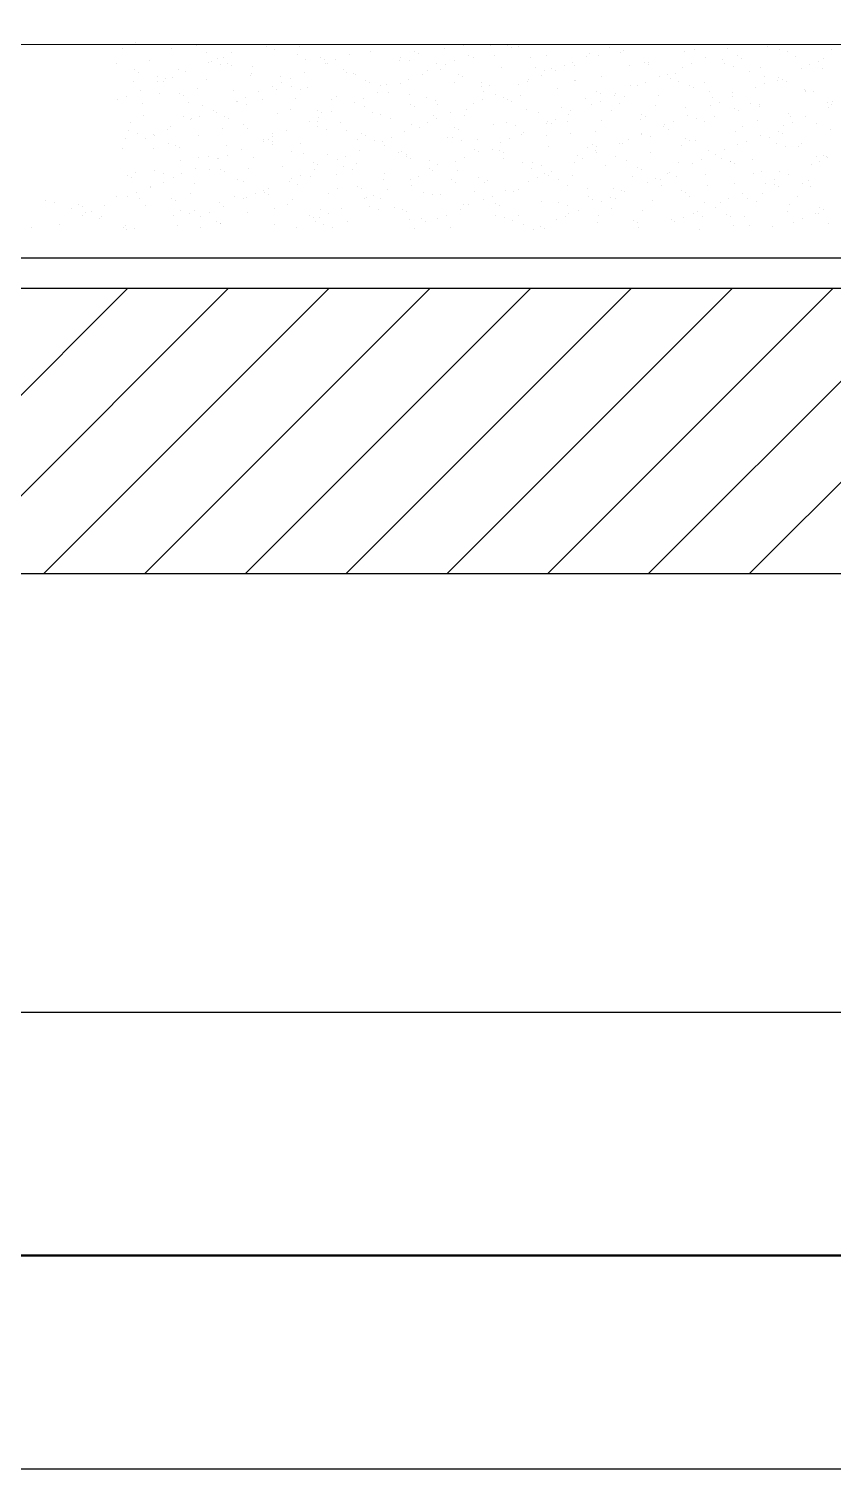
# Paper-space layout 'ldTemplatePARS001R3OrderA3BWPP03 (2)' of a CAD drawing. Header units: millimetres. Extents: x 302 to 722, y -383 to -86.
# Drawn here: x 383.76 to 402.57, y -383 to -349.32 of the extents above; entities that cross this region are included whole.
import ezdxf

# ---------------------------------------------------------------- set-up
doc = ezdxf.new("R2010")
doc.units = ezdxf.units.MM
doc.layers.add('AM_0', color=7, linetype='Continuous', lineweight=50)
doc.layers.add('DXF', color=7, linetype='Continuous')
doc.layers.add('DXF_FETT', color=7, linetype='Continuous')

psp = doc.layouts.new('ldTemplatePARS001R3OrderA3BWPP03 (2)')

# ---------------------------------------------------------------- linework, layer by layer
at = {"color": 7}
for p, q in [((400.613, -362.059), (413.354, -349.318)), ((349.76, -349.665), (406.282, -349.687)), ((385.961, -349.779), (385.961, -349.779)), ((386.257, -349.631), (386.257, -349.631)), ((387.09, -349.782), (387.09, -349.782)), ((387.684, -349.714), (387.684, -349.714)), ((387.909, -349.871), (387.909, -349.871)), ((388.492, -349.881), (388.492, -349.881)), ((389.312, -349.737), (389.312, -349.737)), ((389.514, -349.801), (389.514, -349.801)), ((390.035, -349.919), (390.035, -349.919)), ((390.086, -349.726), (390.086, -349.726)), ((391.263, -349.909), (391.263, -349.909)), ((391.513, -349.687), (391.513, -349.687)), ((391.757, -349.854), (391.757, -349.854)), ((391.799, -349.687), (391.799, -349.687)), ((392.77, -349.845), (392.77, -349.845)), ((392.864, -349.894), (392.864, -349.894)), ((393.479, -349.789), (393.479, -349.789)), ((393.936, -349.706), (393.936, -349.706)), ((394.034, -349.938), (394.034, -349.938)), ((394.57, -349.716), (394.57, -349.716)), ((394.663, -349.935), (394.663, -349.935)), ((394.947, -349.7), (394.947, -349.7)), ((395.041, -349.749), (395.041, -349.749)), ((395.202, -349.724), (395.202, -349.724)), ((395.877, -349.934), (395.877, -349.934)), ((396.885, -349.891), (396.885, -349.891)), ((397.341, -349.744), (397.341, -349.744)), ((397.599, -349.868), (397.599, -349.868)), ((397.661, -349.835), (397.661, -349.835)), ((399.086, -349.84), (399.086, -349.84)), ((399.321, -349.803), (399.321, -349.803)), ((399.838, -349.69), (399.838, -349.69)), ((400.112, -349.773), (400.112, -349.773)), ((400.318, -349.688), (400.318, -349.688)), ((401.044, -349.738), (401.044, -349.738)), ((401.308, -349.796), (401.308, -349.796)), ((401.51, -349.859), (401.51, -349.859)), ((402.522, -349.809), (402.522, -349.809)), ((385.817, -350.125), (385.817, -350.125)), ((386.239, -350.28), (386.239, -350.28)), ((386.59, -350.05), (386.59, -350.05)), ((387.265, -350.26), (387.265, -350.26)), ((387.966, -350.099), (387.966, -350.099)), ((388.039, -350.081), (388.039, -350.081)), ((388.171, -350.014), (388.171, -350.014)), ((388.241, -350.145), (388.241, -350.145)), ((388.312, -349.985), (388.312, -349.985)), ((388.416, -350.135), (388.416, -350.135)), ((388.51, -350.184), (388.51, -350.184)), ((388.987, -350.195), (388.987, -350.195)), ((390.24, -350.03), (390.24, -350.03)), ((390.593, -349.99), (390.593, -349.99)), ((390.687, -350.039), (390.687, -350.039)), ((390.71, -350.129), (390.71, -350.129)), ((390.737, -350.127), (390.737, -350.127)), ((390.943, -350.042), (390.943, -350.042)), ((391.13, -350.27), (391.13, -350.27)), ((392.432, -350.064), (392.432, -350.064)), ((392.462, -349.986), (392.462, -349.986)), ((392.664, -350.049), (392.664, -350.049)), ((393.307, -350.125), (393.307, -350.125)), ((393.39, -350.279), (393.39, -350.279)), ((393.508, -350.156), (393.508, -350.156)), ((393.714, -350.071), (393.714, -350.071)), ((394.154, -349.999), (394.154, -349.999)), ((394.81, -350.234), (394.81, -350.234)), ((395.484, -349.98), (395.484, -349.98)), ((395.612, -350.234), (395.612, -350.234)), ((395.991, -350.244), (395.991, -350.244)), ((396.28, -350.184), (396.28, -350.184)), ((396.485, -350.099), (396.485, -350.099)), ((396.532, -350.169), (396.532, -350.169)), ((396.806, -349.966), (396.806, -349.966)), ((397.087, -349.954), (397.087, -349.954)), ((397.813, -350.184), (397.813, -350.184)), ((398.168, -350.099), (398.168, -350.099)), ((398.255, -350.104), (398.255, -350.104)), ((398.262, -350.148), (398.262, -350.148)), ((399.051, -350.213), (399.051, -350.213)), ((399.256, -350.127), (399.256, -350.127)), ((399.577, -349.995), (399.577, -349.995)), ((399.977, -350.038), (399.977, -350.038)), ((400.035, -350.139), (400.035, -350.139)), ((400.237, -350.203), (400.237, -350.203)), ((400.345, -349.954), (400.345, -349.954)), ((400.439, -350.003), (400.439, -350.003)), ((400.882, -350.234), (400.882, -350.234)), ((401.699, -349.973), (401.699, -349.973)), ((401.822, -350.241), (401.822, -350.241)), ((402.027, -350.156), (402.027, -350.156)), ((402.236, -350.088), (402.236, -350.088)), ((402.328, -350.244), (402.328, -350.244)), ((402.348, -350.023), (402.348, -350.023)), ((386.198, -350.56), (386.198, -350.56)), ((386.333, -350.329), (386.333, -350.329)), ((386.766, -350.424), (386.766, -350.424)), ((386.776, -350.559), (386.776, -350.559)), ((386.904, -350.539), (386.904, -350.539)), ((386.968, -350.488), (386.968, -350.488)), ((387.11, -350.454), (387.11, -350.454)), ((387.43, -350.321), (387.43, -350.321)), ((387.921, -350.495), (387.921, -350.495)), ((388.953, -350.414), (388.953, -350.414)), ((388.967, -350.374), (388.967, -350.374)), ((389.643, -350.43), (389.643, -350.43)), ((389.675, -350.567), (389.675, -350.567)), ((389.881, -350.482), (389.881, -350.482)), ((390.201, -350.349), (390.201, -350.349)), ((391.189, -350.329), (391.189, -350.329)), ((391.365, -350.365), (391.365, -350.365)), ((391.391, -350.393), (391.391, -350.393)), ((391.637, -350.533), (391.637, -350.533)), ((391.731, -350.582), (391.731, -350.582)), ((392.118, -350.622), (392.118, -350.622)), ((392.447, -350.596), (392.447, -350.596)), ((392.652, -350.511), (392.652, -350.511)), ((392.973, -350.378), (392.973, -350.378)), ((393.088, -350.299), (393.088, -350.299)), ((393.716, -350.57), (393.716, -350.57)), ((393.814, -350.389), (393.814, -350.389)), ((393.908, -350.437), (393.908, -350.437)), ((394.339, -350.578), (394.339, -350.578)), ((395.218, -350.624), (395.218, -350.624)), ((395.423, -350.539), (395.423, -350.539)), ((395.439, -350.505), (395.439, -350.505)), ((395.744, -350.406), (395.744, -350.406)), ((395.814, -350.298), (395.814, -350.298)), ((396.085, -350.293), (396.085, -350.293)), ((396.528, -350.523), (396.528, -350.523)), ((396.541, -350.527), (396.541, -350.527)), ((397.161, -350.439), (397.161, -350.439)), ((398.194, -350.567), (398.194, -350.567)), ((398.515, -350.434), (398.515, -350.434)), ((398.705, -350.378), (398.705, -350.378)), ((398.762, -350.483), (398.762, -350.483)), ((398.883, -350.374), (398.883, -350.374)), ((398.964, -350.546), (398.964, -350.546)), ((399.558, -350.584), (399.558, -350.584)), ((400.606, -350.309), (400.606, -350.309)), ((400.964, -350.432), (400.964, -350.432)), ((400.965, -350.596), (400.965, -350.596)), ((401.281, -350.519), (401.281, -350.519)), ((401.286, -350.463), (401.286, -350.463)), ((401.389, -350.498), (401.389, -350.498)), ((401.483, -350.546), (401.483, -350.546)), ((386.048, -350.894), (386.048, -350.894)), ((386.368, -350.761), (386.368, -350.761)), ((386.827, -350.831), (386.827, -350.831)), ((387.283, -350.823), (387.283, -350.823)), ((387.377, -350.872), (387.377, -350.872)), ((387.695, -350.717), (387.695, -350.717)), ((388.549, -350.766), (388.549, -350.766)), ((388.819, -350.922), (388.819, -350.922)), ((389.14, -350.789), (389.14, -350.789)), ((389.46, -350.678), (389.46, -350.678)), ((389.554, -350.727), (389.554, -350.727)), ((389.916, -350.673), (389.916, -350.673)), ((389.997, -350.958), (389.997, -350.958)), ((390.118, -350.737), (390.118, -350.737)), ((390.272, -350.7), (390.272, -350.7)), ((390.947, -350.91), (390.947, -350.91)), ((391.59, -350.95), (391.59, -350.95)), ((391.911, -350.818), (391.911, -350.818)), ((391.994, -350.635), (391.994, -350.635)), ((392.174, -350.813), (392.174, -350.813)), ((392.669, -350.845), (392.669, -350.845)), ((393.066, -350.921), (393.066, -350.921)), ((394.351, -350.668), (394.351, -350.668)), ((394.391, -350.78), (394.391, -350.78)), ((394.541, -350.641), (394.541, -350.641)), ((394.682, -350.846), (394.682, -350.846)), ((394.858, -350.932), (394.858, -350.932)), ((395.268, -350.871), (395.268, -350.871)), ((396.114, -350.715), (396.114, -350.715)), ((396.769, -350.95), (396.769, -350.95)), ((397.035, -350.787), (397.035, -350.787)), ((397.129, -350.836), (397.129, -350.836)), ((397.453, -350.874), (397.453, -350.874)), ((397.489, -350.826), (397.489, -350.826)), ((397.691, -350.89), (397.691, -350.89)), ((397.836, -350.649), (397.836, -350.649)), ((397.989, -350.652), (397.989, -350.652)), ((398.492, -350.885), (398.492, -350.885)), ((399.212, -350.642), (399.212, -350.642)), ((399.306, -350.691), (399.306, -350.691)), ((399.691, -350.775), (399.691, -350.775)), ((399.749, -350.922), (399.749, -350.922)), ((400.214, -350.819), (400.214, -350.819)), ((400.224, -350.903), (400.224, -350.903)), ((400.76, -350.681), (400.76, -350.681)), ((401.912, -350.731), (401.912, -350.731)), ((401.926, -350.777), (401.926, -350.777)), ((401.936, -350.754), (401.936, -350.754)), ((402.114, -350.795), (402.114, -350.795)), ((385.842, -350.979), (385.842, -350.979)), ((386.422, -351.061), (386.422, -351.061)), ((387.502, -351.041), (387.502, -351.041)), ((387.82, -351.103), (387.82, -351.103)), ((388.078, -351.229), (388.078, -351.229)), ((388.158, -351.276), (388.158, -351.276)), ((388.614, -351.007), (388.614, -351.007)), ((388.644, -351.016), (388.644, -351.016)), ((388.845, -351.08), (388.845, -351.08)), ((389.224, -350.976), (389.224, -350.976)), ((389.88, -351.211), (389.88, -351.211)), ((390.504, -351.222), (390.504, -351.222)), ((390.598, -351.271), (390.598, -351.271)), ((390.845, -350.966), (390.845, -350.966)), ((390.849, -351.257), (390.849, -351.257)), ((391.385, -351.035), (391.385, -351.035)), ((391.602, -351.146), (391.602, -351.146)), ((391.794, -351.265), (391.794, -351.265)), ((392.681, -351.077), (392.681, -351.077)), ((392.775, -351.126), (392.775, -351.126)), ((393.268, -350.985), (393.268, -350.985)), ((393.325, -351.08), (393.325, -351.08)), ((393.62, -351.286), (393.62, -351.286)), ((393.995, -351.214), (393.995, -351.214)), ((394.156, -351.064), (394.156, -351.064)), ((394.361, -350.979), (394.361, -350.979)), ((394.952, -350.981), (394.952, -350.981)), ((395.047, -351.015), (395.047, -351.015)), ((395.395, -351.212), (395.395, -351.212)), ((395.676, -351.286), (395.676, -351.286)), ((396.217, -351.17), (396.217, -351.17)), ((396.418, -351.233), (396.418, -351.233)), ((396.927, -351.092), (396.927, -351.092)), ((397.132, -351.007), (397.132, -351.007)), ((397.398, -351.22), (397.398, -351.22)), ((397.572, -351.067), (397.572, -351.067)), ((398.418, -351.119), (398.418, -351.119)), ((399.12, -351.155), (399.12, -351.155)), ((399.698, -351.121), (399.698, -351.121)), ((399.903, -351.036), (399.903, -351.036)), ((400.256, -351.186), (400.256, -351.186)), ((400.35, -351.235), (400.35, -351.235)), ((400.64, -351.075), (400.64, -351.075)), ((400.841, -351.138), (400.841, -351.138)), ((400.843, -351.09), (400.843, -351.09)), ((402.433, -351.041), (402.433, -351.041)), ((402.469, -351.149), (402.469, -351.149)), ((402.527, -351.09), (402.527, -351.09)), ((402.565, -351.025), (402.565, -351.025)), ((386.15, -351.511), (386.15, -351.511)), ((386.435, -351.341), (386.435, -351.341)), ((387.064, -351.612), (387.064, -351.612)), ((387.371, -351.36), (387.371, -351.36)), ((387.552, -351.447), (387.552, -351.447)), ((387.573, -351.424), (387.573, -351.424)), ((387.757, -351.362), (387.757, -351.362)), ((388.327, -351.367), (388.327, -351.367)), ((388.421, -351.415), (388.421, -351.415)), ((388.786, -351.547), (388.786, -351.547)), ((389.572, -351.309), (389.572, -351.309)), ((390.323, -351.475), (390.323, -351.475)), ((390.508, -351.481), (390.508, -351.481)), ((390.521, -351.608), (390.521, -351.608)), ((390.528, -351.39), (390.528, -351.39)), ((391.041, -351.501), (391.041, -351.501)), ((391.996, -351.328), (391.996, -351.328)), ((392.231, -351.416), (392.231, -351.416)), ((392.722, -351.558), (392.722, -351.558)), ((392.906, -351.626), (392.906, -351.626)), ((393.094, -351.504), (393.094, -351.504)), ((393.218, -351.356), (393.218, -351.356)), ((393.299, -351.419), (393.299, -351.419)), ((393.725, -351.62), (393.725, -351.62)), ((393.953, -351.351), (393.953, -351.351)), ((394.628, -351.561), (394.628, -351.561)), ((394.944, -351.513), (394.944, -351.513)), ((395.146, -351.577), (395.146, -351.577)), ((395.865, -351.532), (395.865, -351.532)), ((395.902, -351.475), (395.902, -351.475)), ((395.996, -351.524), (395.996, -351.524)), ((396.07, -351.447), (396.07, -351.447)), ((396.351, -351.496), (396.351, -351.496)), ((396.391, -351.314), (396.391, -351.314)), ((397.145, -351.462), (397.145, -351.462)), ((398.073, -351.43), (398.073, -351.43)), ((398.079, -351.331), (398.079, -351.331)), ((398.173, -351.379), (398.173, -351.379)), ((398.616, -351.61), (398.616, -351.61)), ((398.636, -351.56), (398.636, -351.56)), ((398.841, -351.475), (398.841, -351.475)), ((399.162, -351.343), (399.162, -351.343)), ((399.367, -351.418), (399.367, -351.418)), ((399.569, -351.482), (399.569, -351.482)), ((399.795, -351.365), (399.795, -351.365)), ((400.451, -351.6), (400.451, -351.6)), ((400.793, -351.465), (400.793, -351.465)), ((401.407, -351.589), (401.407, -351.589)), ((401.518, -351.3), (401.518, -351.3)), ((401.568, -351.367), (401.568, -351.367)), ((401.613, -351.504), (401.613, -351.504)), ((401.933, -351.371), (401.933, -351.371)), ((402.173, -351.535), (402.173, -351.535)), ((386.016, -351.887), (386.016, -351.887)), ((386.098, -351.703), (386.098, -351.703)), ((386.3, -351.767), (386.3, -351.767)), ((386.49, -351.887), (386.49, -351.887)), ((386.687, -351.791), (386.687, -351.791)), ((386.695, -351.802), (386.695, -351.802)), ((387.016, -351.669), (387.016, -351.669)), ((387.739, -351.822), (387.739, -351.822)), ((388.299, -351.653), (388.299, -351.653)), ((388.864, -351.646), (388.864, -351.646)), ((389.248, -351.952), (389.248, -351.952)), ((389.261, -351.915), (389.261, -351.915)), ((389.371, -351.91), (389.371, -351.91)), ((389.461, -351.757), (389.461, -351.757)), ((389.465, -351.959), (389.465, -351.959)), ((389.466, -351.83), (389.466, -351.83)), ((389.787, -351.697), (389.787, -351.697)), ((390.723, -351.672), (390.723, -351.672)), ((391.183, -351.691), (391.183, -351.691)), ((391.449, -351.901), (391.449, -351.901)), ((391.548, -351.765), (391.548, -351.765)), ((391.642, -351.814), (391.642, -351.814)), ((391.839, -351.927), (391.839, -351.927)), ((392.032, -351.943), (392.032, -351.943)), ((392.237, -351.858), (392.237, -351.858)), ((392.558, -351.726), (392.558, -351.726)), ((393.561, -351.861), (393.561, -351.861)), ((393.671, -351.857), (393.671, -351.857)), ((393.819, -351.669), (393.819, -351.669)), ((393.873, -351.92), (393.873, -351.92)), ((394.262, -351.9), (394.262, -351.9)), ((394.803, -351.972), (394.803, -351.972)), ((395.009, -351.887), (395.009, -351.887)), ((395.284, -351.796), (395.284, -351.796)), ((395.329, -351.754), (395.329, -351.754)), ((395.872, -351.806), (395.872, -351.806)), ((396.439, -351.755), (396.439, -351.755)), ((397.006, -351.731), (397.006, -351.731)), ((397.78, -351.915), (397.78, -351.915)), ((398.094, -351.762), (398.094, -351.762)), ((398.1, -351.782), (398.1, -351.782)), ((398.296, -351.825), (398.296, -351.825)), ((398.729, -351.666), (398.729, -351.666)), ((399.123, -351.874), (399.123, -351.874)), ((399.217, -351.923), (399.217, -351.923)), ((399.357, -351.936), (399.357, -351.936)), ((400.295, -351.711), (400.295, -351.711)), ((400.551, -351.944), (400.551, -351.944)), ((400.871, -351.811), (400.871, -351.811)), ((401.079, -351.871), (401.079, -351.871)), ((401.3, -351.729), (401.3, -351.729)), ((401.394, -351.778), (401.394, -351.778)), ((402.517, -351.667), (402.517, -351.667)), ((385.954, -352.109), (385.954, -352.109)), ((386.672, -352.122), (386.672, -352.122)), ((387.027, -351.996), (387.027, -351.996)), ((387.194, -352.055), (387.194, -352.055)), ((387.288, -352.104), (387.288, -352.104)), ((387.975, -352.295), (387.975, -352.295)), ((388.394, -352.057), (388.394, -352.057)), ((388.404, -352.27), (388.404, -352.27)), ((388.725, -352.137), (388.725, -352.137)), ((389.45, -352.015), (389.45, -352.015)), ((389.908, -352.19), (389.908, -352.19)), ((390.117, -351.992), (390.117, -351.992)), ((390.177, -352.245), (390.177, -352.245)), ((390.745, -352.262), (390.745, -352.262)), ((391.176, -352.298), (391.176, -352.298)), ((391.496, -352.165), (391.496, -352.165)), ((392.085, -352.045), (392.085, -352.045)), ((392.398, -352.2), (392.398, -352.2)), ((392.468, -352.197), (392.468, -352.197)), ((392.592, -352.309), (392.592, -352.309)), ((392.6, -352.264), (392.6, -352.264)), ((394.19, -352.132), (394.19, -352.132)), ((394.267, -352.194), (394.267, -352.194)), ((394.6, -352.15), (394.6, -352.15)), ((394.769, -352.164), (394.769, -352.164)), ((394.863, -352.213), (394.863, -352.213)), ((395.912, -352.067), (395.912, -352.067)), ((396.587, -352.277), (396.587, -352.277)), ((396.821, -352.105), (396.821, -352.105)), ((396.946, -352.019), (396.946, -352.019)), ((397.023, -352.169), (397.023, -352.169)), ((397.038, -352.222), (397.038, -352.222)), ((397.04, -352.068), (397.04, -352.068)), ((397.483, -352.298), (397.483, -352.298)), ((397.574, -352), (397.574, -352)), ((397.635, -352.001), (397.635, -352.001)), ((398.31, -352.211), (398.31, -352.211)), ((399.023, -352.054), (399.023, -352.054)), ((399.66, -352.154), (399.66, -352.154)), ((399.81, -352.251), (399.81, -352.251)), ((400.032, -352.146), (400.032, -352.146)), ((400.345, -352.029), (400.345, -352.029)), ((401.244, -352.01), (401.244, -352.01)), ((401.446, -352.074), (401.446, -352.074)), ((401.754, -352.081), (401.754, -352.081)), ((401.837, -352.009), (401.837, -352.009)), ((402.173, -352.303), (402.173, -352.303)), ((402.344, -352.273), (402.344, -352.273)), ((386.703, -352.639), (386.703, -352.639)), ((387.301, -352.393), (387.301, -352.393)), ((387.663, -352.577), (387.663, -352.577)), ((387.731, -352.334), (387.731, -352.334)), ((387.976, -352.603), (387.976, -352.603)), ((388.177, -352.359), (388.177, -352.359)), ((388.199, -352.355), (388.199, -352.355)), ((388.238, -352.598), (388.238, -352.598)), ((388.904, -352.588), (388.904, -352.588)), ((389.023, -352.328), (389.023, -352.328)), ((389.698, -352.538), (389.698, -352.538)), ((390.415, -352.453), (390.415, -352.453)), ((390.434, -352.605), (390.434, -352.605)), ((390.509, -352.502), (390.509, -352.502)), ((390.97, -352.383), (390.97, -352.383)), ((391.126, -352.544), (391.126, -352.544)), ((391.327, -352.607), (391.327, -352.607)), ((391.42, -352.472), (391.42, -352.472)), ((392.686, -352.357), (392.686, -352.357)), ((393.129, -352.588), (393.129, -352.588)), ((393.143, -352.407), (393.143, -352.407)), ((393.206, -352.634), (393.206, -352.634)), ((393.327, -352.493), (393.327, -352.493)), ((393.741, -352.412), (393.741, -352.412)), ((393.798, -352.642), (393.798, -352.642)), ((393.947, -352.327), (393.947, -352.327)), ((394.865, -352.342), (394.865, -352.342)), ((395.306, -352.443), (395.306, -352.443)), ((395.521, -352.577), (395.521, -352.577)), ((395.548, -352.449), (395.548, -352.449)), ((395.75, -352.512), (395.75, -352.512)), ((396.512, -352.44), (396.512, -352.44)), ((396.718, -352.355), (396.718, -352.355)), ((397.243, -352.512), (397.243, -352.512)), ((397.75, -352.398), (397.75, -352.398)), ((397.99, -352.562), (397.99, -352.562)), ((398.084, -352.611), (398.084, -352.611)), ((398.965, -352.447), (398.965, -352.447)), ((399.284, -352.468), (399.284, -352.468)), ((399.489, -352.383), (399.489, -352.383)), ((399.971, -352.354), (399.971, -352.354)), ((400.167, -352.417), (400.167, -352.417)), ((400.173, -352.417), (400.173, -352.417)), ((400.261, -352.466), (400.261, -352.466)), ((400.688, -352.381), (400.688, -352.381)), ((400.9, -352.646), (400.9, -352.646)), ((402.055, -352.497), (402.055, -352.497)), ((402.26, -352.412), (402.26, -352.412)), ((402.41, -352.316), (402.41, -352.316)), ((402.438, -352.321), (402.438, -352.321)), ((386.061, -352.743), (386.061, -352.743)), ((386.155, -352.792), (386.155, -352.792)), ((386.253, -352.668), (386.253, -352.668)), ((386.904, -352.703), (386.904, -352.703)), ((386.909, -352.903), (386.909, -352.903)), ((387.137, -352.795), (387.137, -352.795)), ((387.343, -352.71), (387.343, -352.71)), ((387.631, -352.932), (387.631, -352.932)), ((388.332, -352.647), (388.332, -352.647)), ((388.631, -352.838), (388.631, -352.838)), ((388.775, -352.878), (388.775, -352.878)), ((389.853, -352.887), (389.853, -352.887)), ((389.908, -352.823), (389.908, -352.823)), ((390.055, -352.951), (390.055, -352.951)), ((390.114, -352.738), (390.114, -352.738)), ((390.354, -352.773), (390.354, -352.773)), ((390.952, -352.733), (390.952, -352.733)), ((392.054, -352.837), (392.054, -352.837)), ((392.076, -352.708), (392.076, -352.708)), ((392.679, -352.852), (392.679, -352.852)), ((392.705, -352.978), (392.705, -352.978)), ((392.885, -352.766), (392.885, -352.766)), ((393.636, -352.852), (393.636, -352.852)), ((393.73, -352.901), (393.73, -352.901)), ((394.276, -352.792), (394.276, -352.792)), ((394.427, -352.913), (394.427, -352.913)), ((394.478, -352.856), (394.478, -352.856)), ((395.451, -352.88), (395.451, -352.88)), ((395.656, -352.795), (395.656, -352.795)), ((395.813, -352.707), (395.813, -352.707)), ((395.907, -352.756), (395.907, -352.756)), ((395.977, -352.662), (395.977, -352.662)), ((396.149, -352.848), (396.149, -352.848)), ((396.477, -352.741), (396.477, -352.741)), ((397.872, -352.782), (397.872, -352.782)), ((398.222, -352.908), (398.222, -352.908)), ((398.427, -352.823), (398.427, -352.823)), ((398.527, -352.842), (398.527, -352.842)), ((398.699, -352.697), (398.699, -352.697)), ((398.748, -352.69), (398.748, -352.69)), ((398.901, -352.761), (398.901, -352.761)), ((399.594, -352.717), (399.594, -352.717)), ((400.269, -352.927), (400.269, -352.927)), ((400.704, -352.697), (400.704, -352.697)), ((400.993, -352.937), (400.993, -352.937)), ((401.198, -352.852), (401.198, -352.852)), ((401.211, -352.961), (401.211, -352.961)), ((401.316, -352.652), (401.316, -352.652)), ((401.519, -352.719), (401.519, -352.719)), ((401.849, -352.946), (401.849, -352.946)), ((401.991, -352.862), (401.991, -352.862)), ((385.815, -353.239), (385.815, -353.239)), ((386.075, -353.235), (386.075, -353.235)), ((386.281, -353.15), (386.281, -353.15)), ((386.358, -353.275), (386.358, -353.275)), ((386.598, -353.023), (386.598, -353.023)), ((386.601, -353.017), (386.601, -353.017)), ((387.105, -353.287), (387.105, -353.287)), ((387.538, -353.174), (387.538, -353.174)), ((388.58, -353.231), (388.58, -353.231)), ((388.782, -353.294), (388.782, -353.294)), ((388.846, -353.263), (388.846, -353.263)), ((389.052, -353.178), (389.052, -353.178)), ((389.26, -353.108), (389.26, -353.108)), ((389.282, -353.142), (389.282, -353.142)), ((389.373, -353.045), (389.373, -353.045)), ((389.376, -353.191), (389.376, -353.191)), ((389.935, -353.319), (389.935, -353.319)), ((390.781, -353.18), (390.781, -353.18)), ((390.982, -353.043), (390.982, -353.043)), ((391.459, -352.997), (391.459, -352.997)), ((391.553, -353.046), (391.553, -353.046)), ((391.618, -353.291), (391.618, -353.291)), ((391.657, -353.253), (391.657, -353.253)), ((391.823, -353.206), (391.823, -353.206)), ((391.996, -353.276), (391.996, -353.276)), ((392.144, -353.073), (392.144, -353.073)), ((393.003, -353.136), (393.003, -353.136)), ((393.205, -353.199), (393.205, -353.199)), ((393.38, -353.188), (393.38, -353.188)), ((394.173, -353.131), (394.173, -353.131)), ((394.389, -353.32), (394.389, -353.32)), ((394.594, -353.235), (394.594, -353.235)), ((394.915, -353.102), (394.915, -353.102)), ((395.102, -353.123), (395.102, -353.123)), ((395.204, -353.085), (395.204, -353.085)), ((396.35, -352.987), (396.35, -352.987)), ((396.824, -353.058), (396.824, -353.058)), ((396.857, -353.251), (396.857, -353.251)), ((396.951, -353.299), (396.951, -353.299)), ((397.365, -353.263), (397.365, -353.263)), ((397.426, -353.041), (397.426, -353.041)), ((397.48, -353.293), (397.48, -353.293)), ((397.628, -353.104), (397.628, -353.104)), ((397.686, -353.13), (397.686, -353.13)), ((398.547, -352.992), (398.547, -352.992)), ((399.034, -353.106), (399.034, -353.106)), ((399.128, -353.155), (399.128, -353.155)), ((399.202, -353.228), (399.202, -353.228)), ((399.627, -352.99), (399.627, -352.99)), ((400.136, -353.292), (400.136, -353.292)), ((400.457, -353.159), (400.457, -353.159)), ((400.576, -353.289), (400.576, -353.289)), ((400.925, -353.162), (400.925, -353.162)), ((401.304, -353.01), (401.304, -353.01)), ((401.748, -353.24), (401.748, -353.24)), ((402.051, -353.009), (402.051, -353.009)), ((384.157, -353.326), (384.157, -353.326)), ((384.359, -353.39), (384.359, -353.39)), ((384.768, -353.514), (384.768, -353.514)), ((384.928, -353.431), (384.928, -353.431)), ((385.022, -353.48), (385.022, -353.48)), ((385.086, -353.619), (385.086, -353.619)), ((385.219, -353.589), (385.219, -353.589)), ((385.54, -353.457), (385.54, -353.457)), ((386.49, -353.449), (386.49, -353.449)), ((387.199, -353.335), (387.199, -353.335)), ((387.307, -353.574), (387.307, -353.574)), ((387.509, -353.638), (387.509, -353.638)), ((387.642, -353.566), (387.642, -353.566)), ((387.99, -353.618), (387.99, -353.618)), ((388.213, -353.384), (388.213, -353.384)), ((388.311, -353.485), (388.311, -353.485)), ((388.868, -353.619), (388.868, -353.619)), ((389.509, -353.524), (389.509, -353.524)), ((389.819, -353.421), (389.819, -353.421)), ((390.591, -353.554), (390.591, -353.554)), ((390.761, -353.646), (390.761, -353.646)), ((391.082, -353.513), (391.082, -353.513)), ((391.73, -353.479), (391.73, -353.479)), ((391.932, -353.543), (391.932, -353.543)), ((392.313, -353.489), (392.313, -353.489)), ((392.503, -353.54), (392.503, -353.54)), ((392.597, -353.589), (392.597, -353.589)), ((393.853, -353.542), (393.853, -353.542)), ((393.932, -353.429), (393.932, -353.429)), ((394.035, -353.423), (394.035, -353.423)), ((394.68, -353.395), (394.68, -353.395)), ((394.774, -353.444), (394.774, -353.444)), ((395.758, -353.358), (395.758, -353.358)), ((396.153, -353.384), (396.153, -353.384)), ((396.355, -353.448), (396.355, -353.448)), ((396.386, -353.629), (396.386, -353.629)), ((396.624, -353.57), (396.624, -353.57)), ((397.16, -353.348), (397.16, -353.348)), ((397.394, -353.53), (397.394, -353.53)), ((398.108, -353.563), (398.108, -353.563)), ((398.354, -353.333), (398.354, -353.333)), ((399.303, -353.633), (399.303, -353.633)), ((399.395, -353.599), (399.395, -353.599)), ((399.571, -353.385), (399.571, -353.385)), ((399.831, -353.498), (399.831, -353.498)), ((399.931, -353.377), (399.931, -353.377)), ((400.078, -353.649), (400.078, -353.649)), ((400.778, -353.353), (400.778, -353.353)), ((401.505, -353.582), (401.505, -353.582)), ((401.553, -353.433), (401.553, -353.433)), ((402.166, -353.627), (402.166, -353.627)), ((402.228, -353.643), (402.228, -353.643)), ((402.254, -353.504), (402.254, -353.504)), ((402.348, -353.553), (402.348, -353.553)), ((383.813, -353.962), (383.813, -353.962)), ((384.478, -353.896), (384.478, -353.896)), ((385.013, -353.674), (385.013, -353.674)), ((385.423, -353.749), (385.423, -353.749)), ((385.465, -353.711), (385.465, -353.711)), ((385.972, -353.975), (385.972, -353.975)), ((386.034, -353.918), (386.034, -353.918)), ((386.236, -353.982), (386.236, -353.982)), ((387.146, -353.684), (387.146, -353.684)), ((387.249, -353.925), (387.249, -353.925)), ((387.774, -353.955), (387.774, -353.955)), ((387.785, -353.703), (387.785, -353.703)), ((388.149, -353.83), (388.149, -353.83)), ((388.236, -353.867), (388.236, -353.867)), ((388.243, -353.879), (388.243, -353.879)), ((389.497, -353.889), (389.497, -353.889)), ((390.02, -353.953), (390.02, -353.953)), ((390.326, -353.685), (390.326, -353.685)), ((390.42, -353.734), (390.42, -353.734)), ((390.457, -353.823), (390.457, -353.823)), ((390.556, -353.731), (390.556, -353.731)), ((390.659, -353.886), (390.659, -353.886)), ((390.863, -353.965), (390.863, -353.965)), ((391.219, -353.824), (391.219, -353.824)), ((392.659, -353.772), (392.659, -353.772)), ((392.791, -353.982), (392.791, -353.982)), ((392.941, -353.759), (392.941, -353.759)), ((393.04, -353.82), (393.04, -353.82)), ((393.327, -353.76), (393.327, -353.76)), ((393.532, -353.675), (393.532, -353.675)), ((393.616, -353.969), (393.616, -353.969)), ((394.664, -353.694), (394.664, -353.694)), ((394.88, -353.728), (394.88, -353.728)), ((395.082, -353.791), (395.082, -353.791)), ((395.217, -353.675), (395.217, -353.675)), ((395.339, -353.904), (395.339, -353.904)), ((395.724, -353.939), (395.724, -353.939)), ((395.817, -353.988), (395.817, -353.988)), ((396.098, -353.788), (396.098, -353.788)), ((396.303, -353.703), (396.303, -353.703)), ((397.061, -353.839), (397.061, -353.839)), ((397.082, -353.677), (397.082, -353.677)), ((397.901, -353.794), (397.901, -353.794)), ((397.994, -353.843), (397.994, -353.843)), ((398.03, -353.976), (398.03, -353.976)), ((398.783, -353.773), (398.783, -353.773)), ((398.869, -353.816), (398.869, -353.816)), ((399.074, -353.731), (399.074, -353.731)), ((399.505, -353.696), (399.505, -353.696)), ((400.171, -353.698), (400.171, -353.698)), ((400.232, -353.925), (400.232, -353.925)), ((400.506, -353.708), (400.506, -353.708)), ((400.614, -353.929), (400.614, -353.929)), ((401.161, -353.943), (401.161, -353.943)), ((401.64, -353.845), (401.64, -353.845)), ((401.846, -353.76), (401.846, -353.76)), ((402.453, -353.881), (402.453, -353.881)), ((386.052, -354.02), (386.052, -354.02)), ((395.562, -354.01), (395.562, -354.01)), ((399.439, -354.009), (399.439, -354.009)), ((349.76, -354.665), (406.282, -354.675)), ((406.687, -355.393), (348.354, -355.393)), ((379.4, -362.059), (386.066, -355.393)), ((381.757, -362.059), (388.423, -355.393)), ((384.114, -362.059), (390.78, -355.393)), ((386.471, -362.059), (393.137, -355.393)), ((388.828, -362.059), (395.494, -355.393)), ((391.185, -362.059), (397.852, -355.393)), ((393.542, -362.059), (400.209, -355.393)), ((395.899, -362.059), (402.566, -355.393)), ((398.256, -362.059), (404.923, -355.393)), ((348.354, -362.059), (413.354, -362.059)), ((421.168, -372.317), (323.362, -372.317))]:
    psp.add_line(p, q, dxfattribs=at)
at = {"layer": 'AM_0'}
psp.add_line((318.77, -378), (587.493, -378), dxfattribs=at)
at = {"layer": 'DXF'}
psp.add_line((722, -383), (302, -383), dxfattribs=at)
at = {"layer": 'DXF_FETT'}
psp.add_line((311.65, -378), (717, -378), dxfattribs=at)

doc.saveas('drawing.dxf')
